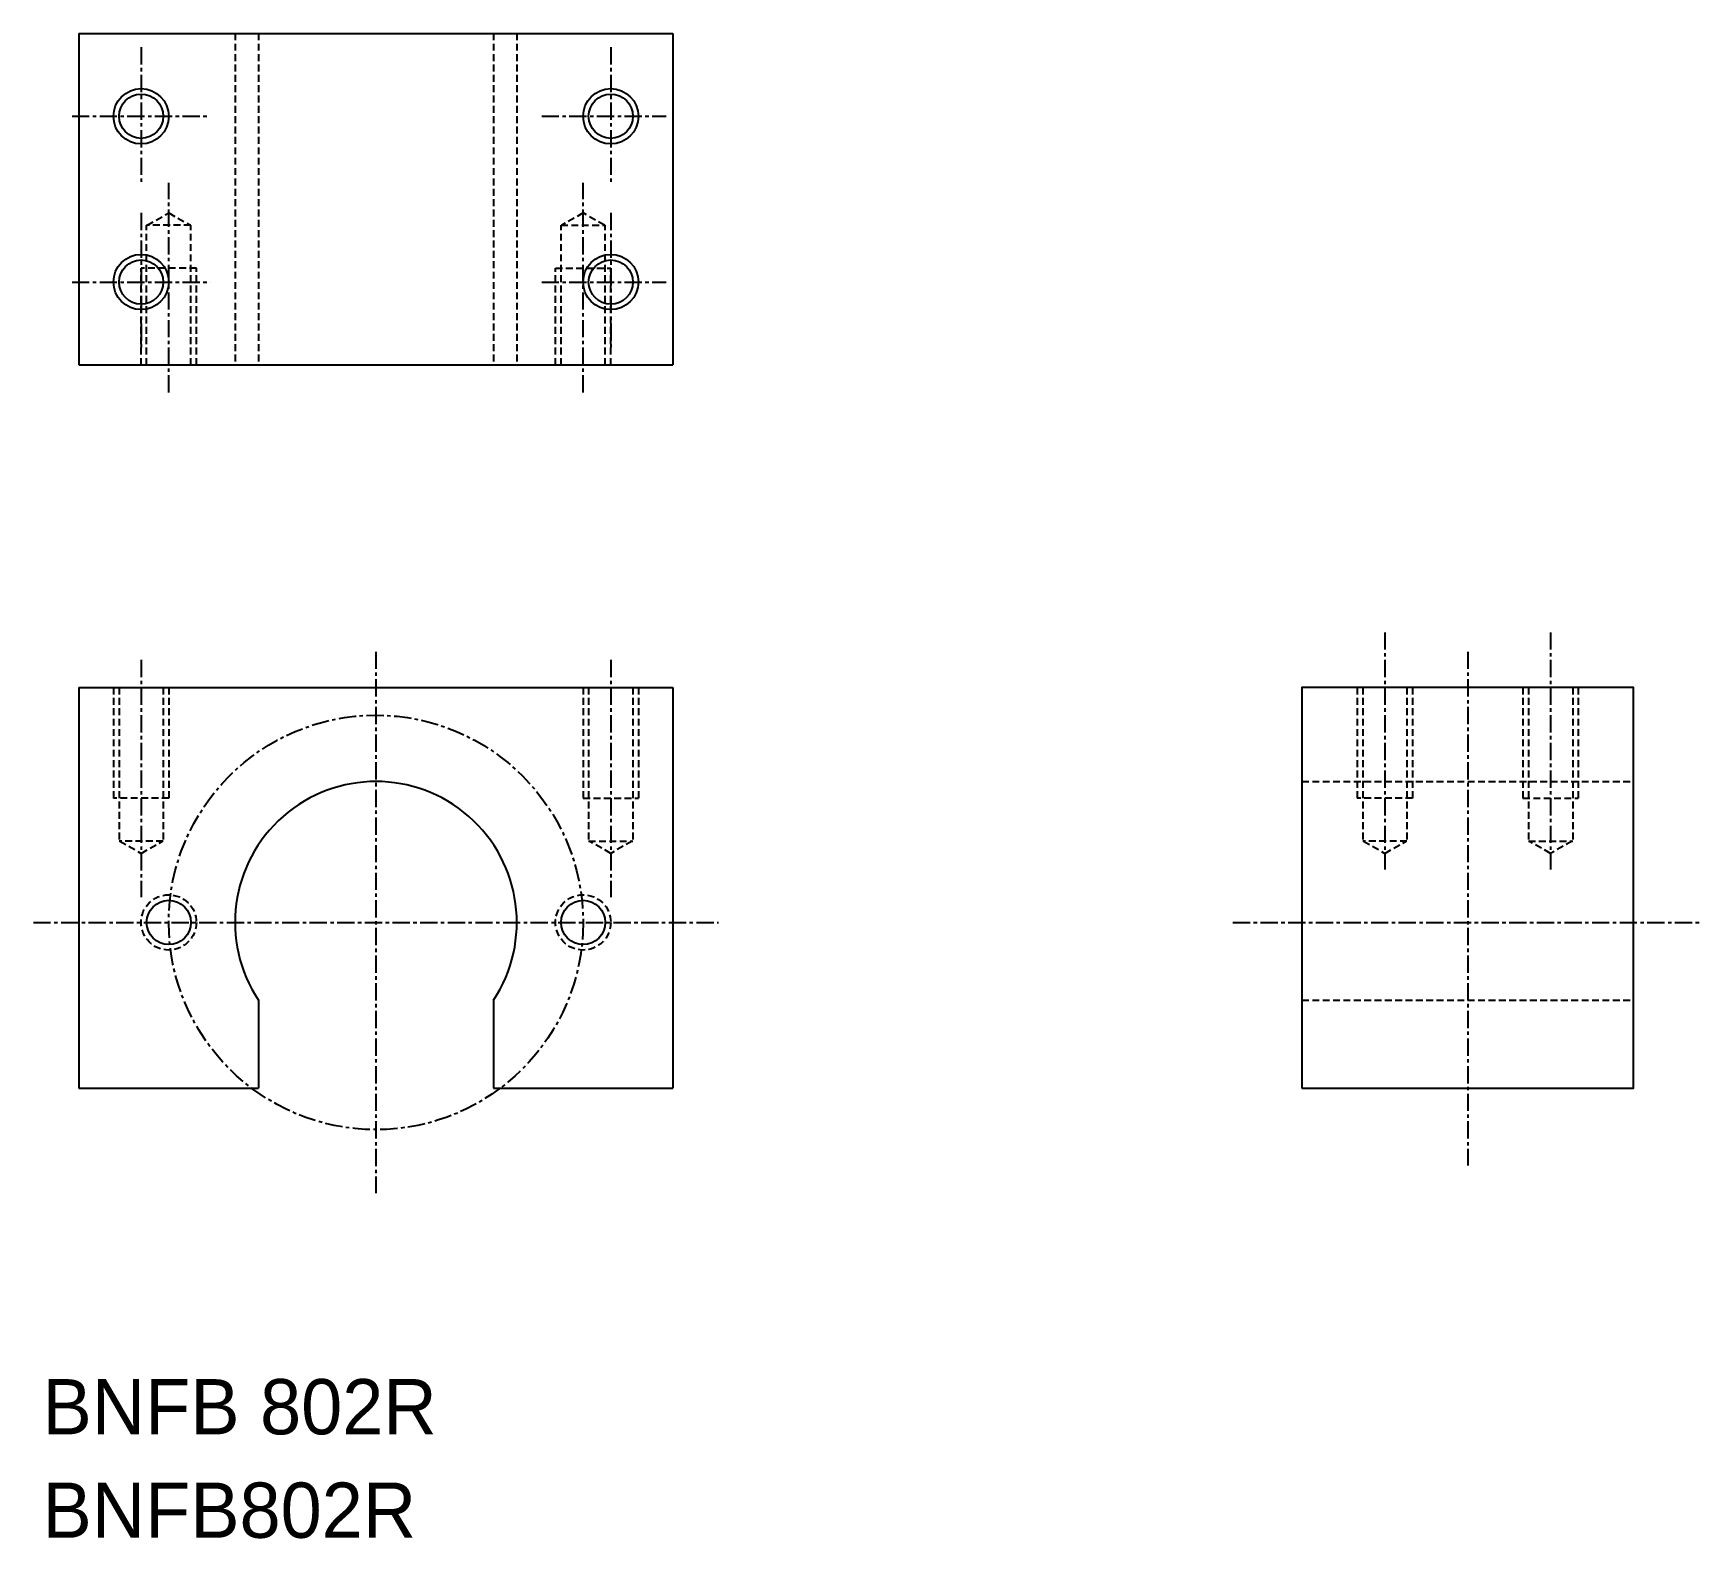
# Model space of a CAD drawing. Extents: x 2 to 123, y 2 to 111.
import ezdxf

# ---------------------------------------------------------------- set-up
doc = ezdxf.new("R2010")
doc.units = 0
doc.linetypes.add('CENTER', pattern=[2, 1.25, -0.25, 0.25, -0.25])
doc.linetypes.add('DASHED', pattern=[0.75, 0.5, -0.25])
doc.layers.get('0').update_dxf_attribs({"linetype": 'CONTINUOUS'})
doc.layers.add('CENTER', color=1, linetype='CENTER')

# ---------------------------------------------------------------- blocks, each defined once
blk = doc.blocks.new('304-C')
at = {"color": 7, "linetype": 'CONTINUOUS'}
for p, q in [((-24, -21.5), (-24, 21.5)), ((-24, 21.5), (0, 21.5)), ((0, -21.5), (0, 21.5)), ((-24, -21.5), (0, -21.5))]:
    blk.add_line(p, q, dxfattribs=at)
at = {"color": 3, "linetype": 'DASHED'}
for p, q in [((0, 17), (-7, 17)), ((0, 17), (-7, 17)), ((-7, 13), (-7, 17)), ((-10.105107, 16.55), (-11, 15)), ((0, 16.6), (-10.105107, 16.6)), ((-10.105107, 13.4), (-10.105107, 16.6)), ((-11, 15), (-10.105107, 13.45)), ((0, 13.4), (-10.105107, 13.4)), ((0, 13), (-7, 13)), ((0, -13), (-7, -13)), ((-7, -13), (-7, -17)), ((-11, -15), (-10.105107, -13.45)), ((0, -13.4), (-10.105107, -13.4)), ((-10.105107, -13.4), (-10.105107, -16.6)), ((-10.105107, -16.55), (-11, -15)), ((0, -16.6), (-10.105107, -16.6)), ((0, -17), (-7, -17)), ((0, -17), (-7, -17))]:
    blk.add_line(p, q, dxfattribs=at)
at = {"color": 3}
for centre in [(-18, 17), (-6, 17), (-18, -17), (-6, -17)]:
    blk.add_circle(centre, 2, dxfattribs=at)
at = {"color": 7, "linetype": 'CONTINUOUS'}
for centre in [(-18, 17), (-6, 17), (-18, -17), (-6, -17)]:
    blk.add_circle(centre, 1.6, dxfattribs=at)
at = {"layer": 'CENTER', "color": 1, "linetype": 'CENTER'}
for p, q in [((-18, 12), (-18, 21)), ((-6, 12), (-6, 21)), ((-23, 17), (-13, 17)), ((-11, 17), (-1, 17)), ((2, 15), (-13.183568, 15)), ((-18, -22), (-18, -12)), ((-6, -22), (-6, -12)), ((2, -15), (-13.183568, -15)), ((-23, -17), (-13, -17)), ((-11, -17), (-1, -17))]:
    blk.add_line(p, q, dxfattribs=at)

msp = doc.modelspace()

# ---------------------------------------------------------------- linework, layer by layer
at = {"color": 3, "linetype": 'DASHED'}
for p, q in [((16.9, 110.64), (16.9, 86.64)), ((18.6, 110.64), (18.6, 86.64)), ((35.6, 110.64), (35.6, 86.64)), ((37.3, 110.64), (37.3, 86.64)), ((8.1, 63.28), (8.1, 55.28)), ((8.1, 63.28), (8.1, 55.28)), ((8.5, 63.28), (8.5, 52.17)), ((11.7, 63.28), (11.7, 52.17)), ((12.1, 63.28), (12.1, 55.28)), ((42.1, 63.28), (42.1, 55.28)), ((42.5, 63.28), (42.5, 52.17)), ((45.7, 63.28), (45.7, 52.17)), ((46.1, 63.28), (46.1, 55.28)), ((46.1, 63.28), (46.1, 55.28)), ((98.14, 63.28), (98.14, 55.28)), ((98.14, 63.28), (98.14, 55.28)), ((98.54, 63.28), (98.54, 52.17)), ((101.74, 63.28), (101.74, 52.17)), ((102.14, 63.28), (102.14, 55.28)), ((110.14, 63.28), (110.14, 55.28)), ((110.54, 63.28), (110.54, 52.17)), ((113.74, 63.28), (113.74, 52.17)), ((114.14, 63.28), (114.14, 55.28)), ((114.14, 63.28), (114.14, 55.28)), ((94.14, 56.48), (118.14, 56.48)), ((12.1, 55.28), (8.1, 55.28)), ((42.1, 55.28), (46.1, 55.28)), ((102.14, 55.28), (98.14, 55.28)), ((110.14, 55.28), (114.14, 55.28)), ((11.7, 52.17), (8.5, 52.17)), ((8.55, 52.17), (10.1, 51.28)), ((10.1, 51.28), (11.65, 52.17)), ((42.5, 52.17), (45.7, 52.17)), ((44.1, 51.28), (42.55, 52.17)), ((45.65, 52.17), (44.1, 51.28)), ((101.74, 52.17), (98.54, 52.17)), ((98.59, 52.17), (100.14, 51.28)), ((100.14, 51.28), (101.69, 52.17)), ((110.54, 52.17), (113.74, 52.17)), ((112.14, 51.28), (110.59, 52.17)), ((113.69, 52.17), (112.14, 51.28)), ((94.14, 40.64), (118.14, 40.64))]:
    msp.add_line(p, q, dxfattribs=at)
at = {"color": 7, "linetype": 'CONTINUOUS'}
for p, q in [((5.6, 63.28), (5.6, 34.28)), ((5.6, 63.28), (48.6, 63.28)), ((48.6, 63.28), (48.6, 34.28)), ((18.6, 40.64), (18.6, 34.28)), ((35.6, 40.64), (35.6, 34.28)), ((5.6, 34.28), (18.6, 34.28)), ((35.6, 34.28), (48.6, 34.28))]:
    msp.add_line(p, q, dxfattribs=at)
msp.add_lwpolyline([(94.14, 34.28), (118.14, 34.28), (118.14, 63.28), (94.14, 63.28)], close=True, dxfattribs=at)
at = {"color": 3, "linetype": 'DASHED'}
for centre in [(12.1, 46.28), (42.1, 46.28)]:
    msp.add_circle(centre, 2, dxfattribs=at)
at = {"color": 7, "linetype": 'CONTINUOUS'}
for centre in [(12.1, 46.28), (42.1, 46.28)]:
    msp.add_circle(centre, 1.6, dxfattribs=at)
msp.add_arc((27.1, 46.28), 10.2, 326.4427, 213.5573, dxfattribs=at)
at = {"layer": 'CENTER', "color": 1, "linetype": 'CENTER'}
for p, q in [((100.14, 67.28), (100.14, 50.1)), ((112.14, 67.28), (112.14, 50.1)), ((10.1, 65.28), (10.1, 48.1)), ((27.1, 65.88), (27.1, 26.68)), ((44.1, 65.28), (44.1, 48.1)), ((106.14, 65.88), (106.14, 28.68)), ((2.3, 46.28), (51.9, 46.28)), ((89.14, 46.28), (123.14, 46.28))]:
    msp.add_line(p, q, dxfattribs=at)
msp.add_circle((27.1, 46.28), 15, dxfattribs=at)

# ---------------------------------------------------------------- block references
at = {"color": 7, "linetype": 'CONTINUOUS', "rotation": 270}
msp.add_blockref('304-C', (27.1, 86.64), dxfattribs=at)

# ---------------------------------------------------------------- texts
at = {"color": 7, "linetype": 'CONTINUOUS'}
for s, p in [('BNFB 802R', (2.96, 9.22)), ('BNFB802R', (2.96, 1.73))]:
    msp.add_text(s, height=4, dxfattribs=at).set_placement(p)

doc.saveas('drawing.dxf')
